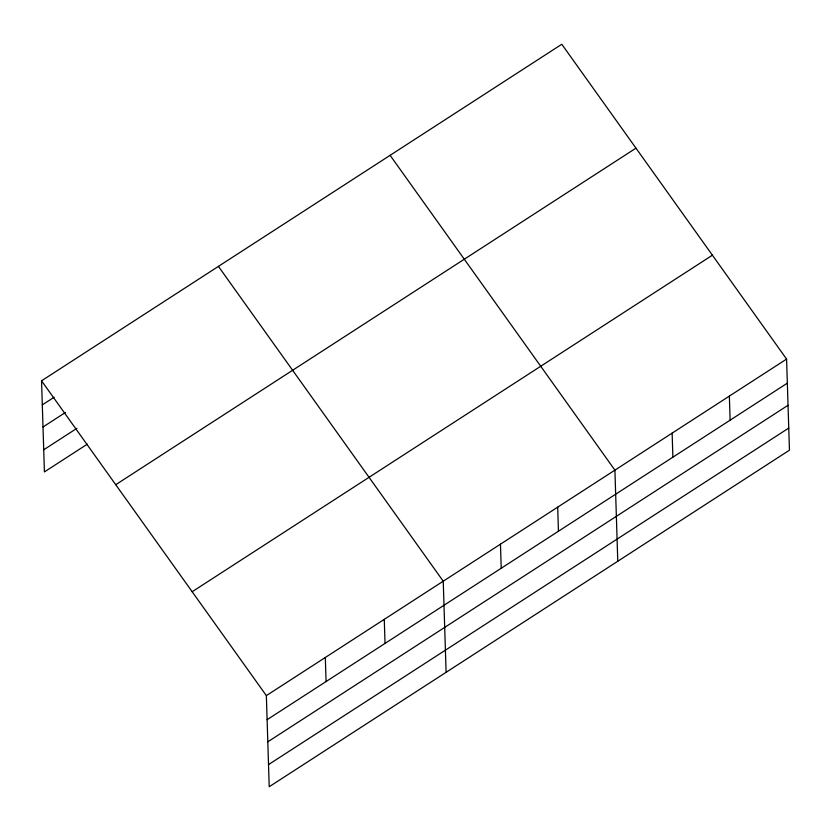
<?xml version="1.0" encoding="UTF-8"?>
<svg xmlns="http://www.w3.org/2000/svg" width="831" height="831" viewBox="0 0 831 831"><rect width="100%" height="100%" fill="white"/><g stroke="black" fill="none" stroke-linecap="round" stroke-linejoin="round"><path stroke-width="1.25" d="M41.55 380.806L561.787 44.261L786.583 359.085L789.45 450.194L269.213 786.739L266.356 695.63L41.55 380.806L44.417 471.915L87.297 444.17M42.308 404.874L54.098 397.239M43.004 426.989L65.514 412.425M43.721 449.789L76.951 428.287M115.738 484.702L635.964 148.157M192.169 591.734L712.406 255.2M266.356 695.63L786.583 359.085M267.115 719.688L787.341 383.153M267.811 741.813L788.037 405.279M268.517 764.613L788.754 428.069M390.103 155.324L614.909 470.149L617.776 561.247M218.428 266.387L443.235 581.201L446.102 672.31M729.358 396.107L730.117 420.174M672.134 433.128L672.892 457.185M557.684 507.17L558.442 531.227M500.459 544.191L501.218 568.248M384.275 619.344L385.033 643.412M325.316 657.487L326.074 681.555"/></g></svg>
